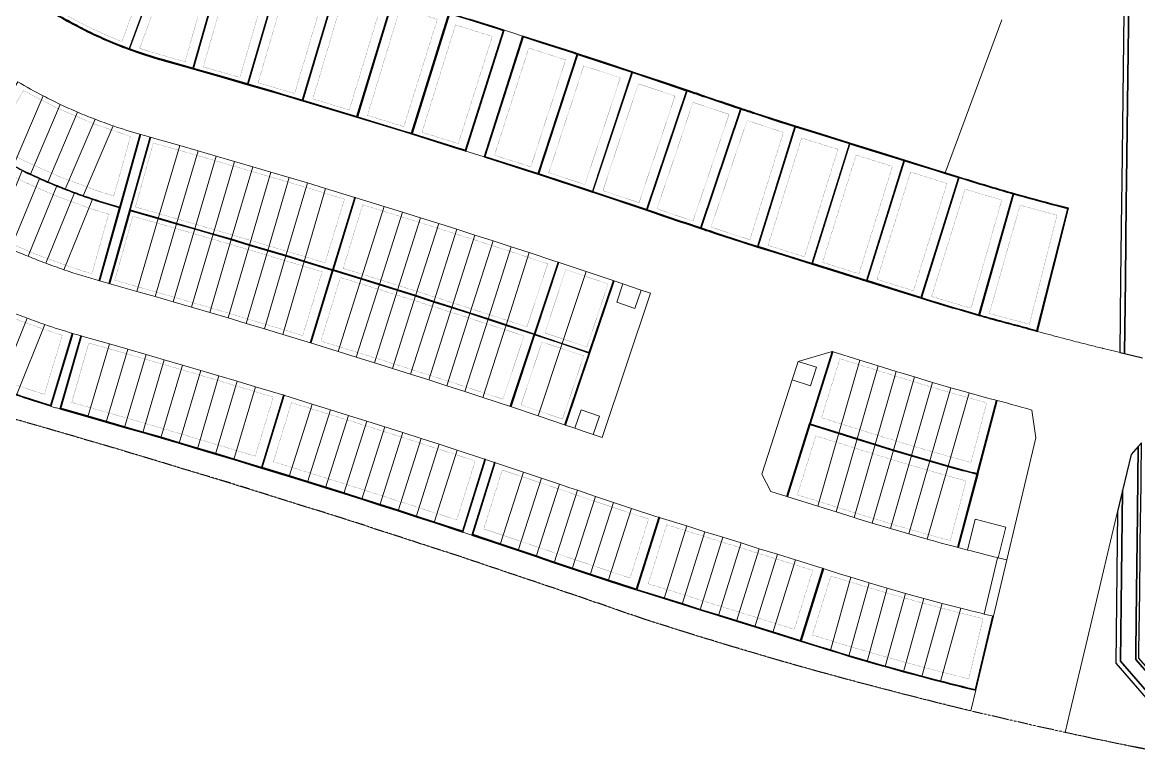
# Model space of a CAD drawing. Header units: centimetres. Extents: x -6122352 to 6876996, y -1694241 to 2592194.
# Drawn here: x -35336 to 317063, y -666253 to -434503 of the extents above; entities that cross this region are included whole.
import ezdxf

# ---------------------------------------------------------------- set-up
doc = ezdxf.new("R2010")
doc.units = ezdxf.units.CM
doc.header["$MEASUREMENT"] = 0
doc.linetypes.add('23585-XR-AR-DAMAC PLOT LIMITS$0$PHANTOM2', pattern=[1.25, 0.625, -0.125, 0.125, -0.125, 0.125, -0.125])
doc.linetypes.add('XR-AR-END-SETTING OUT PLAN$0$23261-XR-AR-SI-GF$0$HIDDEN', pattern=[0.375, 0.25, -0.125])
for name, color, linetype, lineweight, true_color in [('08-Compound Wall-2', 6, 'Continuous', 25, 0xff00ff), ('23585-XR-AR-DAMAC PLOT LIMITS$0$1-End units', 7, 'Continuous', 5, 0xf8991e), ('23585-XR-AR-DAMAC PLOT LIMITS$0$1-Open Space', 7, 'Continuous', 5, 0x90cf5a), ('23585-XR-AR-DAMAC PLOT LIMITS$0$1-Utility', 7, 'Continuous', 5, 0x8db1ff)]:
    doc.layers.add(name, color=color, linetype=linetype, lineweight=lineweight, true_color=true_color)
for name, color, linetype in [('23585-XR-AR-BOUNDARY WALLS AND SETBACKS$0$setback', 7, 'XR-AR-END-SETTING OUT PLAN$0$23261-XR-AR-SI-GF$0$HIDDEN'), ('23585-XR-AR-DAMAC PLOT LIMITS$0$1-Utility Corridor', 44, 'Continuous'), ('23585-XR-AR-DAMAC PLOT LIMITS$0$PROJECT_LIMIT', 1, 'Continuous'), ('@MI-REF LAYER', 7, 'Continuous')]:
    doc.layers.add(name, color=color, linetype=linetype)
for name, color, linetype, lineweight in [('23585-XR-AR-DAMAC PLOT LIMITS$0$1-Mid units', 41, 'Continuous', 5), ('23585-XR-AR-DAMAC PLOT LIMITS$0$1-V55', 171, 'Continuous', 5), ('A-ANNO-TEXT', 3, 'Continuous', 25)]:
    doc.layers.add(name, color=color, linetype=linetype, lineweight=lineweight)
doc.layers.add('23585-XR-AR-DAMAC PLOT LIMITS$0$D-Phase New', color=7, linetype='Continuous', true_color=0x000080)

# ---------------------------------------------------------------- blocks, each defined once
blk = doc.blocks.new('23585-XR-AR-BOUNDARY WALLS AND SETBACKS')
at = {"layer": '08-Compound Wall-2'}
for points in [[(496903, 2768703.87), (496912.89, 2768709.62), (496920.29, 2768713.92), (496928.48, 2768718.68), (496937.58, 2768723.97), (496944.06, 2768727.74), (496945.49, 2768728.57, 0.004319), (496955.41, 2768734.46, 0.00219), (496960.4, 2768737.5, 0.005775), (496973.43, 2768745.75, 0.001279), (496976.6, 2768747.72), (496976.56, 2768747.79), (496954.59, 2768781.22, -0.001395), (496951.66, 2768779.3, -0.005774), (496939.41, 2768771.55, -0.002076), (496934.96, 2768768.83), (496934.71, 2768768.68, -0.00431), (496925.4, 2768763.16), (496923.95, 2768762.32), (496920.08, 2768760.07), (496917.47, 2768758.55), (496908.37, 2768753.26), (496900.18, 2768748.5), (496892.79, 2768744.2), (496882.89, 2768738.44), (496877.2, 2768735.14), (496873.03, 2768732.71), (496865.54, 2768728.5, -0.000584), (496861.54, 2768726.27, -0.001642), (496850.28, 2768720.06), (496848.48, 2768719.08), (496848.03, 2768718.83), (496845.77, 2768717.59), (496839.16, 2768713.94), (496830.3, 2768709.03), (496829.79, 2768708.74), (496821.45, 2768704.08), (496813.98, 2768699.87), (496812.63, 2768699.11), (496803.82, 2768694.1), (496798.11, 2768690.84), (496817.98, 2768656.11), (496832.32, 2768664.29), (496833.62, 2768665.02), (496849.32, 2768673.83), (496849.76, 2768674.08), (496865.07, 2768682.54), (496867.27, 2768683.76), (496869.49, 2768684.97, 0.001622), (496880.83, 2768691.23, 0.000605), (496885.06, 2768693.59), (496892.93, 2768698.01), (496897.31, 2768700.56)], [(496960.38, 2768737.73, 0.005738), (496973.33, 2768745.92, 0.00121), (496976.32, 2768747.79), (496954.53, 2768780.94, -0.001315), (496951.77, 2768779.14, -0.005734), (496939.6, 2768771.43)], [(496960.21, 2768737.62), (496939.43, 2768771.33, -0.002036), (496935.06, 2768768.66), (496934.82, 2768768.51, -0.00431), (496925.5, 2768762.99), (496924.14, 2768762.2), (496944.04, 2768727.96), (496945.39, 2768728.74, 0.004319), (496955.31, 2768734.63, 0.002152)], [(496897.12, 2768700.68), (496892.83, 2768698.18), (496884.96, 2768693.76, -0.000592), (496880.82, 2768691.46), (496861.72, 2768726.15, 0.000572), (496865.63, 2768728.33), (496873.13, 2768732.54), (496877.22, 2768734.92)], [(496880.65, 2768691.36, -0.001609), (496869.39, 2768685.15), (496867.17, 2768683.93), (496865.06, 2768682.77), (496845.96, 2768717.46), (496848.13, 2768718.65), (496848.58, 2768718.9), (496850.37, 2768719.88, 0.001629), (496861.55, 2768726.05)], [(496717.33, 2768596.61), (496699.16, 2768631.79, 0.018934), (496705.63, 2768635.46), (496705.8, 2768635.57), (496714.3, 2768640.82), (496714.49, 2768640.93), (496735.26, 2768607.2), (496726.81, 2768602, -0.019737)], [(496693.81, 2768587.06), (496682.38, 2768624.98, 0.013951), (496687.6, 2768626.72, 0.031514), (496698.98, 2768631.7), (496717.15, 2768596.52, -0.031589), (496701.16, 2768589.52, -0.014028)]]:
    blk.add_lwpolyline(points, format="xyb", close=True, dxfattribs=at)
for points in [[(496943.87, 2768727.86), (496937.48, 2768724.14), (496928.46, 2768718.9), (496908.56, 2768753.14), (496917.57, 2768758.38), (496920.18, 2768759.89), (496923.97, 2768762.1)], [(496928.29, 2768718.8), (496920.19, 2768714.09), (496912.88, 2768709.84), (496892.97, 2768744.08), (496900.28, 2768748.32), (496908.38, 2768753.04)], [(496912.71, 2768709.74), (496902.9, 2768704.04), (496897.3, 2768700.78), (496877.39, 2768735.02), (496882.99, 2768738.27), (496892.8, 2768743.98)], [(496864.89, 2768682.67), (496849.67, 2768674.26), (496849.31, 2768674.06), (496829.98, 2768708.62), (496830.39, 2768708.85), (496839.25, 2768713.77), (496845.78, 2768717.36)], [(496849.13, 2768673.96), (496833.61, 2768665.24), (496814.17, 2768699.75), (496821.55, 2768703.91), (496829.8, 2768708.52)], [(496833.44, 2768665.15), (496814, 2768699.65), (496812.73, 2768698.93), (496803.92, 2768693.93), (496798.38, 2768690.76), (496818.05, 2768656.39), (496832.23, 2768664.47)], [(496797.19, 2768644.33), (496810.58, 2768652.1), (496812.27, 2768653.08), (496812.5, 2768653.21), (496792.76, 2768687.54), (496792.52, 2768687.4), (496790.83, 2768686.43), (496789.92, 2768685.9), (496782.9, 2768681.83), (496777.29, 2768678.57)], [(496781.67, 2768635.21), (496794.97, 2768643.04), (496797.01, 2768644.23), (496777.11, 2768678.47), (496775.88, 2768677.75), (496774.99, 2768677.23), (496766.25, 2768672.1), (496761.51, 2768669.3)], [(496766.2, 2768626), (496777.73, 2768632.89), (496781.49, 2768635.11), (496761.34, 2768669.2), (496757.53, 2768666.95), (496748.82, 2768661.76), (496745.82, 2768659.96)], [(496750.78, 2768616.7), (496730.24, 2768650.56), (496736.27, 2768654.22), (496737.18, 2768654.77), (496740.14, 2768656.55), (496745.65, 2768659.86), (496766.03, 2768625.89), (496760.57, 2768622.63), (496757.65, 2768620.87)], [(496735.43, 2768607.31), (496714.66, 2768641.04), (496722.81, 2768646.04), (496723.72, 2768646.59), (496729.99, 2768650.41), (496730.07, 2768650.45), (496750.61, 2768616.6), (496743.47, 2768612.25)]]:
    blk.add_lwpolyline(points, close=True, dxfattribs=at)
for points in [[(496937.68, 2768695.81), (496949.69, 2768675.15), (496957.9, 2768679.92), (496963.08, 2768682.93), (496968.27, 2768685.95), (496969.79, 2768686.83), (496973.45, 2768688.98), (496978.61, 2768692.04), (496983.74, 2768695.15), (496988.84, 2768698.31, 0.003311), (496996.85, 2768703.38), (496983.93, 2768723.48)], [(496961.81, 2768654.31), (496949.79, 2768674.97), (496958, 2768679.74), (496963.19, 2768682.76), (496968.37, 2768685.78), (496969.89, 2768686.66), (496973.56, 2768688.8), (496978.71, 2768691.87), (496983.84, 2768694.98), (496988.95, 2768698.14, 0.003311), (496996.96, 2768703.21), (497009.88, 2768683.1)], [(496693.77, 2768586.84, 0.014209), (496701.23, 2768589.33, 0.03177), (496717.33, 2768596.38, 0.019917), (496726.92, 2768601.83), (496726.78, 2768601.74), (496735.45, 2768607.08), (496743.57, 2768612.08), (496750.8, 2768616.48), (496757.75, 2768620.7), (496760.67, 2768622.46), (496766.22, 2768625.77), (496777.84, 2768632.72), (496781.68, 2768634.98), (496795.07, 2768642.87), (496797.2, 2768644.11), (496810.68, 2768651.93), (496812.37, 2768652.9), (496812.77, 2768653.13), (496792.83, 2768687.81), (496792.42, 2768687.57), (496790.73, 2768686.6), (496789.82, 2768686.08), (496782.8, 2768682)], [(496891.53, 2768593.53), (496891.36, 2768593.43), (496903.42, 2768572.68), (496911.6, 2768577.23), (496916.56, 2768579.96), (496916.86, 2768580.13), (496922.11, 2768583.02), (496924.56, 2768584.36), (496927.38, 2768585.91), (496932.63, 2768588.8), (496937.88, 2768591.71), (496943.12, 2768594.64), (496949.97, 2768598.5), (496951.26, 2768599.25), (496959.17, 2768603.85), (496964.36, 2768606.87), (496969.55, 2768609.88), (496974.73, 2768612.9), (496979.92, 2768615.91), (496985.11, 2768618.93), (496990.29, 2768621.94), (496998.2, 2768626.54), (497003.16, 2768629.42), (497006.78, 2768631.54), (497009.36, 2768633.07), (497011.94, 2768634.6), (497014.5, 2768636.15), (497017.07, 2768637.71), (497019.63, 2768639.27), (497022.18, 2768640.85), (497024.73, 2768642.44), (497027.27, 2768644.03), (497029.8, 2768645.64), (497032.33, 2768647.25), (497034.85, 2768648.88), (497037.37, 2768650.51, 0.003685), (497046.99, 2768656.88), (497033.52, 2768676.75), (497033.35, 2768676.64)], [(496986.23, 2768647.34), (496998.19, 2768626.77), (497003.06, 2768629.6), (497006.68, 2768631.71), (497009.25, 2768633.24), (497011.83, 2768634.78), (497014.4, 2768636.32), (497016.97, 2768637.88), (497019.52, 2768639.44), (497022.08, 2768641.02), (497024.62, 2768642.61), (497027.17, 2768644.2), (497029.69, 2768645.81), (497032.23, 2768647.42), (497034.74, 2768649.04), (497037.26, 2768650.68, 0.003621), (497046.71, 2768656.94), (497033.35, 2768676.64)], [(496741.64, 2768554.6, 0.004073), (496744.32, 2768556.05, 0.012024), (496752.06, 2768560.59), (496739.47, 2768580.9)], [(496764.76, 2768540.11), (496752.17, 2768560.42, -0.01188), (496744.51, 2768555.93)], [(496739.03, 2768553.01, -0.004082), (496736.3, 2768551.64, -0.003675), (496733.83, 2768550.44)], [(496736.3, 2768551.86, 0.004078), (496739.02, 2768553.23, 0.003696), (496741.47, 2768554.5)], [(496744.33, 2768555.83, -0.004078), (496741.65, 2768554.38, -0.003688), (496739.21, 2768553.1)], [(496733.65, 2768550.36, -0.004087), (496730.87, 2768549.08, -0.003671), (496728.36, 2768547.96)], [(496730.87, 2768549.29, 0.004081), (496733.64, 2768550.58, 0.003683), (496736.12, 2768551.77)], [(496719.78, 2768544.69, 0.00409), (496722.63, 2768545.8, 0.003711), (496725.2, 2768546.84)], [(496728.18, 2768547.88, -0.00409), (496725.36, 2768546.69, -0.003675), (496722.82, 2768545.66)], [(496725.39, 2768546.91, 0.004058), (496728.18, 2768548.1, 0.00368), (496730.69, 2768549.21)], [(496771.38, 2768522.71), (496783.69, 2768502.11, -0.011253), (496773.78, 2768496.49, -0.005811)], [(496771.2, 2768522.61), (496783.41, 2768502.18, -0.011055), (496773.69, 2768496.66, -0.005811), (496768.48, 2768493.94), (496768.37, 2768493.88, -0.005803), (496763.1, 2768491.28), (496762.99, 2768491.23, -0.005758), (496757.71, 2768488.78), (496757.55, 2768488.71, -0.005651), (496752.31, 2768486.42), (496752.05, 2768486.31, -0.011154), (496741.57, 2768482.16, -0.011154)]]:
    blk.add_lwpolyline(points, format="xyb", dxfattribs=at)
for points in [[(496997.08, 2768703.4), (496984.1, 2768723.59)], [(496997.08, 2768703.4), (497010.05, 2768683.21)], [(496937.51, 2768695.71), (496949.57, 2768674.96)], [(496961.63, 2768654.21), (496949.57, 2768674.96)], [(496858.44, 2768650.98), (496870.1, 2768630.12), (496878.07, 2768634.56), (496885.97, 2768638.92), (496874.44, 2768659.86)], [(496886.19, 2768638.93), (496874.62, 2768659.95)], [(496858.27, 2768650.89), (496869.93, 2768630.02), (496861.8, 2768625.46), (496856.57, 2768622.52), (496851.35, 2768619.56), (496846.14, 2768616.59), (496840.93, 2768613.61), (496835.73, 2768610.62), (496830.53, 2768607.62), (496825.34, 2768604.61), (496820.16, 2768601.59), (496812.12, 2768596.87)], [(496939.29, 2768620.05), (496951.25, 2768599.47), (496959.07, 2768604.02), (496964.26, 2768607.04), (496969.45, 2768610.05), (496974.63, 2768613.07), (496979.82, 2768616.09), (496985.01, 2768619.1), (496990.19, 2768622.12), (496998.02, 2768626.66), (496986.06, 2768647.24)], [(496986.23, 2768647.34), (496986.14, 2768647.29), (496986.06, 2768647.24)], [(496897.59, 2768617.81), (496886.06, 2768638.75), (496878.17, 2768634.38), (496870.2, 2768629.95), (496881.85, 2768609.08)], [(496897.68, 2768617.86), (496897.77, 2768617.91), (496886.19, 2768638.93)], [(496881.68, 2768608.98), (496870.02, 2768629.85), (496861.9, 2768625.29), (496856.67, 2768622.34), (496851.45, 2768619.38), (496846.24, 2768616.42), (496841.03, 2768613.44), (496835.83, 2768610.45), (496830.63, 2768607.45), (496825.44, 2768604.43), (496820.26, 2768601.41), (496812.22, 2768596.7)], [(496939.11, 2768619.95), (496951.07, 2768599.37), (496949.87, 2768598.67), (496943.02, 2768594.81), (496937.78, 2768591.89), (496932.53, 2768588.98), (496927.28, 2768586.08), (496924.46, 2768584.54), (496922.02, 2768583.2), (496916.76, 2768580.3), (496916.46, 2768580.14), (496911.51, 2768577.4), (496903.5, 2768572.95), (496891.53, 2768593.53)], [(496939.29, 2768620.05), (496939.2, 2768620), (496939.11, 2768619.95)], [(496799.83, 2768617.37), (496811.94, 2768596.77)], [(496800, 2768617.47), (496812.12, 2768596.87)], [(496811.94, 2768596.77), (496803.92, 2768592.03), (496798.76, 2768588.97), (496793.61, 2768585.9), (496788.46, 2768582.81), (496783.32, 2768579.72), (496778.19, 2768576.61), (496773.06, 2768573.49), (496767.94, 2768570.37), (496762.82, 2768567.23), (496754.96, 2768562.39), (496742.49, 2768582.47), (496742.36, 2768582.69)], [(496812.05, 2768596.6), (496804.02, 2768591.86), (496798.86, 2768588.8), (496793.71, 2768585.72), (496788.57, 2768582.64), (496783.43, 2768579.54), (496778.29, 2768576.44), (496773.16, 2768573.32), (496768.04, 2768570.2), (496762.93, 2768567.06), (496755.07, 2768562.22), (496767.66, 2768541.9)], [(496812.05, 2768596.6), (496824.17, 2768576)], [(496812.22, 2768596.7), (496824.34, 2768576.1)], [(496773.87, 2768524.22), (496773.7, 2768524.12), (496786.25, 2768503.66), (496787.23, 2768504.27), (496794.04, 2768508.48), (496799.15, 2768511.62), (496804.27, 2768514.75), (496809.39, 2768517.87), (496814.52, 2768520.99), (496819.66, 2768524.09), (496824.8, 2768527.18), (496829.95, 2768530.26), (496835.1, 2768533.33), (496842.98, 2768537.99), (496850.87, 2768542.62), (496856.05, 2768545.65), (496861.23, 2768548.67), (496866.43, 2768551.67), (496871.63, 2768554.67), (496876.83, 2768557.65), (496882.04, 2768560.63), (496887.26, 2768563.59), (496892.48, 2768566.54), (496900.8, 2768571.21), (496888.74, 2768591.97), (496888.57, 2768591.87)], [(496888.57, 2768591.87), (496900.53, 2768571.29), (496892.39, 2768566.71), (496887.16, 2768563.76), (496881.94, 2768560.8), (496876.73, 2768557.83), (496871.53, 2768554.84), (496866.33, 2768551.85), (496861.13, 2768548.84), (496855.95, 2768545.82), (496850.77, 2768542.8), (496842.96, 2768538.21), (496830.87, 2768558.71)], [(496742.19, 2768582.59), (496742.32, 2768582.37), (496754.85, 2768562.2)], [(496754.85, 2768562.2), (496767.49, 2768541.79), (496767.57, 2768541.85)], [(496830.7, 2768558.61), (496842.79, 2768538.11), (496835, 2768533.5), (496829.85, 2768530.43), (496824.7, 2768527.35), (496819.55, 2768524.26), (496814.42, 2768521.16), (496809.29, 2768518.04), (496804.16, 2768514.92), (496799.04, 2768511.79), (496793.93, 2768508.65), (496787.12, 2768504.44), (496786.32, 2768503.94), (496773.87, 2768524.22)], [(496830.87, 2768558.71), (496830.79, 2768558.66), (496830.7, 2768558.61)]]:
    blk.add_lwpolyline(points, dxfattribs=at)
at = {"layer": '23585-XR-AR-BOUNDARY WALLS AND SETBACKS$0$setback', "ltscale": 40, "const_width": 0.05}
for points in [[(496962.17, 2768740.36, 0.004655), (496972.63, 2768747.02, 0.000242), (496973.23, 2768747.39), (496953.73, 2768777.07, -0.000207), (496953.29, 2768776.79, -0.004585), (496943.53, 2768770.58)], [(496999.29, 2768630.64), (497001.65, 2768632.02), (497005.25, 2768634.12), (497007.82, 2768635.65), (497010.4, 2768637.18), (497012.95, 2768638.72), (497015.51, 2768640.27), (497018.06, 2768641.83), (497020.6, 2768643.4), (497023.14, 2768644.98), (497025.67, 2768646.57), (497028.19, 2768648.17), (497030.72, 2768649.78), (497033.22, 2768651.4), (497035.74, 2768653.02, 0.002719), (497042.81, 2768657.69), (497031.87, 2768673.84), (497031.86, 2768673.83, -0.002522), (497025.47, 2768669.61), (497020.42, 2768666.34), (497015.35, 2768663.11), (497010.25, 2768659.93), (497005.13, 2768656.78), (496999.98, 2768653.67), (496994.81, 2768650.61), (496991.85, 2768648.88), (496989.49, 2768647.5)], [(496732.11, 2768606.79), (496713.49, 2768637.03), (496707.27, 2768633.18), (496707.1, 2768633.08, -0.011763), (496703, 2768630.68), (496719.29, 2768599.12, 0.013638), (496725.75, 2768602.87), (496725.99, 2768603.02)], [(496713.96, 2768596.37), (496697.67, 2768627.92, -0.024371), (496688.56, 2768624.09, -0.006809), (496685.95, 2768623.18), (496696.2, 2768589.18, 0.008732), (496700.72, 2768590.74, 0.026288)], [(496710.06, 2768544.37, 0.048785), (496742.91, 2768558.59, 0.008211), (496748.14, 2768561.6), (496737.86, 2768578.17, -0.056059), (496704.4, 2768563.03)], [(496717.85, 2768540.68), (496724.13, 2768522.22, 0.040862), (496755.27, 2768536.28, 0.008707), (496761.58, 2768539.93), (496751.3, 2768556.5, -0.00834), (496745.82, 2768553.34, -0.040494)]]:
    blk.add_lwpolyline(points, format="xyb", close=True, dxfattribs=at)
for points in [[(496928.05, 2768761.23, 0.003787), (496936.27, 2768766.12), (496936.51, 2768766.27, 0.000886), (496938.42, 2768767.43), (496957.06, 2768737.21, -0.001064), (496954.64, 2768735.74, -0.003814), (496945.9, 2768730.55), (496928.05, 2768761.23)], [(496882.73, 2768694.01), (496865.61, 2768725.1, 0.000204), (496867, 2768725.88), (496874.52, 2768730.11), (496876.12, 2768731.04), (496893.98, 2768700.32), (496884.32, 2768694.9, -0.000228), (496882.73, 2768694.01, 0.000228)], [(496877.49, 2768691.09), (496860.36, 2768722.19, -0.001258), (496851.72, 2768717.43), (496849.85, 2768716.4), (496866.97, 2768685.31), (496868.76, 2768686.29, 0.001247), (496877.49, 2768691.09, 0.001247)], [(496982.39, 2768720.71, -0.002225), (496977.16, 2768717.42), (496972.05, 2768714.26), (496966.91, 2768711.15), (496961.74, 2768708.07), (496958.53, 2768706.19), (496956.55, 2768705.04), (496951.36, 2768702.03), (496946.17, 2768699.01), (496940.86, 2768695.92), (496950.66, 2768679.06), (496956.44, 2768682.42), (496961.63, 2768685.44), (496966.82, 2768688.46), (496968.33, 2768689.33), (496971.98, 2768691.47), (496977.12, 2768694.53), (496982.23, 2768697.63), (496987.31, 2768700.77, 0.002327), (496992.93, 2768704.31), (496982.39, 2768720.71)], [(496963.47, 2768657.01), (496953.67, 2768673.87), (496959.45, 2768677.24), (496964.64, 2768680.25), (496969.83, 2768683.27), (496971.35, 2768684.15), (496975.03, 2768686.31), (496980.21, 2768689.39), (496985.36, 2768692.51), (496990.48, 2768695.67, 0.00234), (496996.17, 2768699.26), (497006.71, 2768682.86, -0.002435), (497000.63, 2768679.02), (496995.53, 2768675.87), (496990.41, 2768672.77), (496985.27, 2768669.7), (496981.14, 2768667.29), (496980.09, 2768666.68), (496974.91, 2768663.66), (496969.72, 2768660.65), (496963.47, 2768657.01)], [(496736.55, 2768504.1, 0.006757), (496742.34, 2768506.42, 0.006551), (496747.89, 2768508.81, 0.006547), (496753.37, 2768511.35, 0.006547), (496758.78, 2768514.03, 0.006551), (496764.13, 2768516.85, 0.006757), (496769.56, 2768519.9), (496779.56, 2768503.16, -0.008254), (496772.36, 2768499.13, -0.005811), (496767.21, 2768496.43), (496767.1, 2768496.38, -0.005803), (496761.89, 2768493.81), (496761.78, 2768493.75, -0.005758), (496756.56, 2768491.33), (496756.4, 2768491.26, -0.005648), (496751.22, 2768489), (496750.96, 2768488.89, -0.00825), (496743.31, 2768485.81)]]:
    blk.add_lwpolyline(points, format="xyb", dxfattribs=at)
for points in [[(496930.31, 2768721.48), (496936.82, 2768725.27), (496940.71, 2768727.53), (496922.87, 2768758.22), (496921.59, 2768757.47), (496918.98, 2768755.96), (496912.47, 2768752.17)], [(496881.31, 2768734.05), (496899.15, 2768703.36), (496902.24, 2768705.16), (496909.55, 2768709.41), (496891.7, 2768740.1), (496884.4, 2768735.85)], [(496844.59, 2768713.51), (496861.72, 2768682.41), (496851.21, 2768676.6), (496833.88, 2768707.58), (496840.61, 2768711.32)], [(496781.2, 2768677.6), (496799.04, 2768646.91), (496809.42, 2768652.94), (496791.73, 2768683.71), (496791.33, 2768683.48), (496784.31, 2768679.41)], [(496776.01, 2768674.59), (496793.85, 2768643.89), (496783.5, 2768637.8), (496765.43, 2768668.37), (496767.67, 2768669.69)], [(496778.33, 2768634.75), (496777.07, 2768634.01), (496768.02, 2768628.6), (496749.75, 2768659.05), (496750.26, 2768659.36), (496758.96, 2768664.54), (496760.27, 2768665.32)], [(496762.87, 2768625.52), (496759.9, 2768623.74), (496756.97, 2768621.98), (496752.59, 2768619.32), (496734.17, 2768649.67), (496737.72, 2768651.82), (496738.63, 2768652.37), (496741.58, 2768654.15), (496744.6, 2768655.97)], [(496861.71, 2768651.09), (496871.95, 2768632.75), (496877.39, 2768635.78), (496884.16, 2768639.52), (496874.03, 2768657.91), (496867.21, 2768654.15)], [(496856.47, 2768648.16), (496850.64, 2768644.89), (496845.42, 2768641.94), (496840.2, 2768638.99), (496834.99, 2768636.02), (496829.79, 2768633.04), (496824.59, 2768630.05), (496819.39, 2768627.05), (496814.21, 2768624.04), (496809.02, 2768621.03), (496803.26, 2768617.65), (496813.91, 2768599.55), (496819.45, 2768602.8), (496824.64, 2768605.82), (496829.83, 2768608.83), (496835.03, 2768611.83), (496840.23, 2768614.82), (496845.44, 2768617.8), (496850.66, 2768620.78), (496855.88, 2768623.74), (496861.11, 2768626.69), (496866.71, 2768629.83)], [(496747.46, 2768616.2), (496742.79, 2768613.36), (496737.22, 2768609.93), (496718.6, 2768640.17), (496724.27, 2768643.65), (496725.17, 2768644.2), (496729.04, 2768646.55)], [(496798.09, 2768614.6), (496792.34, 2768611.21), (496787.18, 2768608.14), (496782.03, 2768605.07), (496776.89, 2768601.99), (496771.75, 2768598.89), (496766.62, 2768595.79), (496761.49, 2768592.68), (496756.37, 2768589.55), (496751.26, 2768586.42), (496744.25, 2768582.1), (496755.33, 2768564.26), (496762.09, 2768568.43), (496767.21, 2768571.56), (496772.33, 2768574.69), (496777.46, 2768577.81), (496782.6, 2768580.91), (496787.74, 2768584.01), (496792.89, 2768587.1), (496798.05, 2768590.17), (496803.21, 2768593.24), (496808.74, 2768596.5)], [(496810.26, 2768593.92), (496804.74, 2768590.66), (496799.58, 2768587.6), (496794.43, 2768584.52), (496789.29, 2768581.44), (496784.15, 2768578.35), (496779.02, 2768575.24), (496773.89, 2768572.13), (496768.77, 2768569), (496763.66, 2768565.87), (496756.91, 2768561.71), (496767.97, 2768543.86), (496774.49, 2768547.88), (496779.61, 2768551.01), (496784.73, 2768554.14), (496789.86, 2768557.26), (496795, 2768560.37), (496800.14, 2768563.46), (496805.29, 2768566.55), (496810.45, 2768569.62), (496815.61, 2768572.69), (496820.91, 2768575.82)], [(496834.14, 2768558.89), (496844.04, 2768542.09), (496849.35, 2768545.21), (496854.54, 2768548.24), (496859.73, 2768551.26), (496864.93, 2768554.27), (496870.13, 2768557.27), (496875.34, 2768560.26), (496880.56, 2768563.23), (496885.78, 2768566.2), (496891.01, 2768569.15), (496896.68, 2768572.34), (496886.88, 2768589.2), (496881.26, 2768586.04), (496876.04, 2768583.09), (496870.83, 2768580.13), (496865.62, 2768577.16), (496860.42, 2768574.18), (496855.22, 2768571.18), (496850.03, 2768568.18), (496844.85, 2768565.17), (496839.67, 2768562.14)]]:
    blk.add_lwpolyline(points, close=True, dxfattribs=at)
for points in [[(496896.89, 2768743.11), (496901.69, 2768745.9), (496907.28, 2768749.16), (496925.13, 2768718.47), (496919.53, 2768715.22), (496914.73, 2768712.42), (496896.89, 2768743.11)], [(496835.5, 2768667.8), (496818.07, 2768698.73), (496822.92, 2768701.46), (496828.64, 2768704.66), (496845.97, 2768673.67), (496835.5, 2768667.8)], [(496812.85, 2768695.78), (496805.3, 2768691.5), (496802.2, 2768689.72), (496819.84, 2768658.9), (496830.27, 2768664.85), (496812.85, 2768695.78)], [(496984.3, 2768644.49), (496994.1, 2768627.63), (496988.79, 2768624.54), (496983.6, 2768621.52), (496978.41, 2768618.51), (496973.23, 2768615.49), (496968.04, 2768612.47), (496962.85, 2768609.46), (496957.66, 2768606.44), (496952.35, 2768603.35), (496942.55, 2768620.21), (496947.86, 2768623.3), (496953.05, 2768626.32), (496958.24, 2768629.33), (496963.42, 2768632.35), (496973.8, 2768638.38), (496978.99, 2768641.4), (496984.3, 2768644.49)], [(496883.66, 2768611.8), (496889.03, 2768614.79), (496895.73, 2768618.49), (496885.6, 2768636.89), (496878.85, 2768633.16), (496873.41, 2768630.13), (496883.66, 2768611.8)], [(496868.18, 2768627.21), (496862.58, 2768624.07), (496857.36, 2768621.12), (496852.14, 2768618.17), (496846.93, 2768615.2), (496841.72, 2768612.22), (496836.53, 2768609.23), (496831.33, 2768606.23), (496826.14, 2768603.22), (496820.96, 2768600.21), (496815.43, 2768596.96), (496826.08, 2768578.86), (496831.39, 2768581.97), (496836.58, 2768585), (496841.77, 2768588.01), (496846.97, 2768591.01), (496852.17, 2768594), (496857.38, 2768596.98), (496862.6, 2768599.96), (496867.82, 2768602.92), (496873.05, 2768605.86), (496878.42, 2768608.87), (496868.18, 2768627.21)], [(496937.35, 2768617.21), (496947.15, 2768600.35), (496941.65, 2768597.26), (496936.42, 2768594.33), (496931.18, 2768591.43), (496925.93, 2768588.53), (496923.12, 2768586.99), (496920.67, 2768585.65), (496915.41, 2768582.76), (496915.1, 2768582.59), (496910.15, 2768579.85), (496904.54, 2768576.73), (496894.74, 2768593.59), (496900.45, 2768596.77), (496905.7, 2768599.67), (496910.96, 2768602.56), (496913.76, 2768604.1), (496916.22, 2768605.45), (496921.48, 2768608.35), (496926.73, 2768611.26), (496931.97, 2768614.19), (496937.35, 2768617.21)], [(496777.03, 2768524.42), (496787.24, 2768507.8), (496792.46, 2768511.03), (496797.58, 2768514.18), (496802.7, 2768517.31), (496807.83, 2768520.44), (496812.97, 2768523.55), (496818.11, 2768526.66), (496823.26, 2768529.75), (496828.41, 2768532.83), (496833.57, 2768535.91), (496838.87, 2768539.04), (496828.97, 2768555.84), (496823.5, 2768552.6), (496818.34, 2768549.53), (496813.2, 2768546.46), (496808.06, 2768543.37), (496802.92, 2768540.27), (496797.8, 2768537.16), (496792.67, 2768534.04), (496787.56, 2768530.91), (496782.45, 2768527.77), (496777.03, 2768524.42)]]:
    blk.add_lwpolyline(points, dxfattribs=at)
blk = doc.blocks.new('A$C9d9485f6')
at = {"layer": 'A-ANNO-TEXT', "rotation": 312.4881850805905}
blk.add_blockref('23585-XR-AR-BOUNDARY WALLS AND SETBACKS', (-2377088.53, -1504219.25), dxfattribs=at)
blk = doc.blocks.new('23585-XR-AR-DAMAC PLOT LIMITS')
at = {"layer": '23585-XR-AR-DAMAC PLOT LIMITS$0$1-End units', "color": 251, "true_color": 0x636466}
for points in [[(496997.08, 2768703.4, -0.003381), (496988.9, 2768698.22), (496976.37, 2768718.7, 0.003305), (496984.1, 2768723.59)], [(497010.05, 2768683.21, -0.003452), (497001.42, 2768677.75), (496988.9, 2768698.22, 0.003381), (496997.08, 2768703.4)], [(497046.99, 2768656.88, -0.003685), (497037.37, 2768650.51), (497024.65, 2768670.87, 0.00252), (497031.03, 2768675.08), (497033.52, 2768676.75)], [(496752.29, 2768560.61, -0.012292), (496744.36, 2768555.96, -0.004201), (496741.6, 2768554.46), (496731.69, 2768576.38, 0.014123), (496739.64, 2768581.01)], [(496719.74, 2768544.57, -0.00809), (496714.05, 2768542.53, -0.008403), (496708.07, 2768540.61), (496701.1, 2768563.57, 0.014123), (496709.82, 2768566.49)], [(496764.93, 2768540.21, -0.014124), (496754.64, 2768534.23), (496744.36, 2768555.96, 0.012292), (496752.29, 2768560.61)], [(496783.69, 2768502.11, -0.011253), (496773.78, 2768496.49), (496763.41, 2768518.16, 0.01001), (496771.38, 2768522.71)]]:
    blk.add_lwpolyline(points, format="xyb", close=True, dxfattribs=at)
for points in [[(496957.95, 2768679.83), (496949.57, 2768674.96), (496937.51, 2768695.71), (496945.42, 2768700.31)], [(496970.47, 2768659.35), (496961.63, 2768654.21), (496949.57, 2768674.96), (496957.95, 2768679.83)], [(496886.19, 2768638.93), (496878.12, 2768634.47), (496866.48, 2768655.46), (496874.62, 2768659.95)], [(496866.48, 2768655.46), (496878.12, 2768634.47), (496870.06, 2768629.98), (496858.36, 2768650.94)], [(497006.78, 2768631.54), (497003.16, 2768629.42), (496998.2, 2768626.54), (496986.14, 2768647.29), (496991.1, 2768650.17), (496994.05, 2768651.9)], [(496849.91, 2768646.2), (496857.39, 2768650.4), (496858.36, 2768650.94), (496870.06, 2768629.98), (496861.85, 2768625.38)], [(496998.2, 2768626.54), (496990.29, 2768621.94), (496978.23, 2768642.69), (496986.14, 2768647.29)], [(496897.77, 2768617.91), (496889.76, 2768613.48), (496878.12, 2768634.47), (496886.19, 2768638.93)], [(496870.06, 2768629.98), (496878.12, 2768634.47), (496889.76, 2768613.48), (496881.77, 2768609.03)], [(496861.85, 2768625.38), (496870.06, 2768629.98), (496881.77, 2768609.03), (496873.79, 2768604.56)], [(496959.17, 2768603.85), (496951.26, 2768599.25), (496939.2, 2768620), (496947.11, 2768624.6)], [(496820.21, 2768601.5), (496812.08, 2768596.74), (496799.91, 2768617.42), (496808.27, 2768622.32)], [(496951.26, 2768599.25), (496949.97, 2768598.5), (496943.12, 2768594.64), (496931.24, 2768615.5), (496938.04, 2768619.32), (496939.2, 2768620)], [(496812.08, 2768596.74), (496803.97, 2768591.95), (496791.57, 2768612.5), (496799.91, 2768617.42)], [(496820.21, 2768601.5), (496832.15, 2768580.68), (496824.25, 2768576.05), (496812.08, 2768596.74)], [(496812.08, 2768596.74), (496824.25, 2768576.05), (496816.37, 2768571.4), (496803.97, 2768591.95)], [(496911.6, 2768577.23), (496903.42, 2768572.68), (496891.36, 2768593.43), (496899.72, 2768598.08)], [(496900.8, 2768571.21), (496892.48, 2768566.54), (496880.53, 2768587.35), (496888.74, 2768591.97)], [(496762.88, 2768567.15), (496754.85, 2768562.2), (496742.32, 2768582.37), (496742.19, 2768582.59), (496750.47, 2768587.7)], [(496775.28, 2768546.6), (496767.49, 2768541.79), (496754.85, 2768562.2), (496762.88, 2768567.15)], [(496850.87, 2768542.62), (496842.98, 2768537.99), (496830.79, 2768558.66), (496838.91, 2768563.44)], [(496842.98, 2768537.99), (496835.1, 2768533.33), (496822.73, 2768553.89), (496830.79, 2768558.66)], [(496794.04, 2768508.48), (496787.23, 2768504.27), (496786.94, 2768504.09), (496786.25, 2768503.66), (496773.7, 2768524.12), (496774.58, 2768524.66), (496781.66, 2768529.04)]]:
    blk.add_lwpolyline(points, close=True, dxfattribs=at)
at = {"layer": '23585-XR-AR-DAMAC PLOT LIMITS$0$1-Mid units', "color": 251, "true_color": 0x636466}
for points in [[(496976.37, 2768718.7), (496988.9, 2768698.22), (496983.79, 2768695.07), (496971.27, 2768715.54)], [(496966.14, 2768712.43), (496971.27, 2768715.54), (496983.79, 2768695.07), (496978.66, 2768691.96)], [(496960.98, 2768709.37), (496966.14, 2768712.43), (496978.66, 2768691.96), (496973.5, 2768688.89)], [(496973.5, 2768688.89), (496969.84, 2768686.74), (496968.32, 2768685.86), (496955.8, 2768706.34), (496957.77, 2768707.49), (496960.98, 2768709.37)], [(496968.32, 2768685.86), (496963.13, 2768682.85), (496950.61, 2768703.32), (496955.8, 2768706.34)], [(496963.13, 2768682.85), (496957.95, 2768679.83), (496945.42, 2768700.31), (496950.61, 2768703.32)], [(496983.79, 2768695.07), (496988.9, 2768698.22), (497001.42, 2768677.75), (496996.31, 2768674.59)], [(496978.66, 2768691.96), (496983.79, 2768695.07), (496996.31, 2768674.59), (496991.18, 2768671.48)], [(496978.66, 2768691.96), (496991.18, 2768671.48), (496986.03, 2768668.41), (496973.5, 2768688.89)], [(496973.5, 2768688.89), (496986.03, 2768668.41), (496981.9, 2768665.99), (496980.85, 2768665.38), (496968.32, 2768685.86), (496969.84, 2768686.74)], [(496968.32, 2768685.86), (496980.85, 2768665.38), (496975.66, 2768662.37), (496963.13, 2768682.85)], [(496963.13, 2768682.85), (496975.66, 2768662.37), (496970.47, 2768659.35), (496957.95, 2768679.83)], [(497037.37, 2768650.51), (497034.85, 2768648.88), (497032.33, 2768647.25), (497019.61, 2768667.6), (497024.65, 2768670.87)], [(497032.33, 2768647.25), (497029.8, 2768645.64), (497027.27, 2768644.03), (497014.55, 2768664.38), (497019.61, 2768667.6)], [(497027.27, 2768644.03), (497024.73, 2768642.44), (497022.18, 2768640.85), (497009.46, 2768661.2), (497014.55, 2768664.38)], [(497022.18, 2768640.85), (497019.63, 2768639.27), (497017.07, 2768637.71), (497004.35, 2768658.06), (497009.46, 2768661.2)], [(497017.07, 2768637.71), (497014.5, 2768636.15), (497011.94, 2768634.6), (496999.21, 2768654.96), (497004.35, 2768658.06)], [(497011.94, 2768634.6), (497009.36, 2768633.07), (497006.78, 2768631.54), (496994.05, 2768651.9), (496999.21, 2768654.96)], [(496844.68, 2768643.25), (496849.91, 2768646.2), (496861.85, 2768625.38), (496856.62, 2768622.43)], [(496856.62, 2768622.43), (496851.4, 2768619.47), (496839.46, 2768640.29), (496844.68, 2768643.25)], [(496990.29, 2768621.94), (496985.11, 2768618.93), (496973.04, 2768639.68), (496978.23, 2768642.69)], [(496851.4, 2768619.47), (496846.19, 2768616.5), (496834.25, 2768637.32), (496839.46, 2768640.29)], [(496985.11, 2768618.93), (496979.92, 2768615.91), (496967.86, 2768636.66), (496973.04, 2768639.68)], [(496840.98, 2768613.52), (496835.78, 2768610.53), (496823.84, 2768631.35), (496829.04, 2768634.34)], [(496846.19, 2768616.5), (496840.98, 2768613.52), (496829.04, 2768634.34), (496834.25, 2768637.32)], [(496979.92, 2768615.91), (496974.73, 2768612.9), (496962.67, 2768633.65), (496967.86, 2768636.66)], [(496835.78, 2768610.53), (496830.58, 2768607.53), (496818.64, 2768628.35), (496823.84, 2768631.35)], [(496969.55, 2768609.88), (496964.36, 2768606.87), (496952.3, 2768627.61), (496957.48, 2768630.63)], [(496974.73, 2768612.9), (496969.55, 2768609.88), (496957.48, 2768630.63), (496962.67, 2768633.65)], [(496830.58, 2768607.53), (496825.39, 2768604.52), (496813.45, 2768625.34), (496818.64, 2768628.35)], [(496964.36, 2768606.87), (496959.17, 2768603.85), (496947.11, 2768624.6), (496952.3, 2768627.61)], [(496825.39, 2768604.52), (496820.21, 2768601.5), (496808.27, 2768622.32), (496813.45, 2768625.34)], [(496861.85, 2768625.38), (496873.79, 2768604.56), (496868.56, 2768601.61), (496856.62, 2768622.43)], [(496856.62, 2768622.43), (496868.56, 2768601.61), (496863.34, 2768598.65), (496851.4, 2768619.47)], [(496846.19, 2768616.5), (496858.13, 2768595.68), (496852.92, 2768592.7), (496840.98, 2768613.52)], [(496851.4, 2768619.47), (496863.34, 2768598.65), (496858.13, 2768595.68), (496846.19, 2768616.5)], [(496840.98, 2768613.52), (496852.92, 2768592.7), (496847.72, 2768589.71), (496835.78, 2768610.53)], [(496943.12, 2768594.64), (496937.88, 2768591.71), (496926, 2768612.57), (496931.24, 2768615.5)], [(496798.81, 2768588.88), (496793.66, 2768585.81), (496781.26, 2768606.36), (496786.41, 2768609.43)], [(496803.97, 2768591.95), (496798.81, 2768588.88), (496786.41, 2768609.43), (496791.57, 2768612.5)], [(496835.78, 2768610.53), (496847.72, 2768589.71), (496842.52, 2768586.71), (496830.58, 2768607.53)], [(496932.63, 2768588.8), (496927.38, 2768585.91), (496915.5, 2768606.76), (496920.75, 2768609.66)], [(496937.88, 2768591.71), (496932.63, 2768588.8), (496920.75, 2768609.66), (496926, 2768612.57)], [(496793.66, 2768585.81), (496788.51, 2768582.73), (496776.11, 2768603.27), (496781.26, 2768606.36)], [(496830.58, 2768607.53), (496842.52, 2768586.71), (496837.33, 2768583.7), (496825.39, 2768604.52)], [(496927.38, 2768585.91), (496924.56, 2768584.36), (496922.11, 2768583.02), (496910.23, 2768603.88), (496913.04, 2768605.41), (496915.5, 2768606.76)], [(496788.51, 2768582.73), (496783.37, 2768579.63), (496770.97, 2768600.18), (496776.11, 2768603.27)], [(496825.39, 2768604.52), (496837.33, 2768583.7), (496832.15, 2768580.68), (496820.21, 2768601.5)], [(496922.11, 2768583.02), (496916.87, 2768580.14), (496916.86, 2768580.13), (496904.98, 2768600.99), (496910.23, 2768603.88)], [(496783.37, 2768579.63), (496778.24, 2768576.53), (496765.84, 2768597.07), (496770.97, 2768600.18)], [(496916.86, 2768580.13), (496916.56, 2768579.96), (496911.6, 2768577.23), (496899.72, 2768598.08), (496904.98, 2768600.99)], [(496778.24, 2768576.53), (496773.11, 2768573.41), (496760.71, 2768593.96), (496765.84, 2768597.07)], [(496773.11, 2768573.41), (496767.99, 2768570.28), (496755.59, 2768590.83), (496760.71, 2768593.96)], [(496803.97, 2768591.95), (496816.37, 2768571.4), (496811.21, 2768568.34), (496798.81, 2768588.88)], [(496767.99, 2768570.28), (496762.88, 2768567.15), (496750.47, 2768587.7), (496755.59, 2768590.83)], [(496798.81, 2768588.88), (496811.21, 2768568.34), (496806.06, 2768565.26), (496793.66, 2768585.81)], [(496793.66, 2768585.81), (496806.06, 2768565.26), (496800.91, 2768562.18), (496788.51, 2768582.73)], [(496892.48, 2768566.54), (496887.26, 2768563.59), (496875.3, 2768584.4), (496880.53, 2768587.35)], [(496788.51, 2768582.73), (496800.91, 2768562.18), (496795.77, 2768559.08), (496783.37, 2768579.63)], [(496882.04, 2768560.63), (496876.83, 2768557.65), (496864.88, 2768578.46), (496870.09, 2768581.44)], [(496887.26, 2768563.59), (496882.04, 2768560.63), (496870.09, 2768581.44), (496875.3, 2768584.4)], [(496783.37, 2768579.63), (496795.77, 2768559.08), (496790.64, 2768555.98), (496778.24, 2768576.53)], [(496876.83, 2768557.65), (496871.63, 2768554.67), (496859.67, 2768575.48), (496864.88, 2768578.46)], [(496778.24, 2768576.53), (496790.64, 2768555.98), (496785.51, 2768552.86), (496773.11, 2768573.41)], [(496871.63, 2768554.67), (496866.43, 2768551.67), (496854.47, 2768572.48), (496859.67, 2768575.48)], [(496773.11, 2768573.41), (496785.51, 2768552.86), (496780.39, 2768549.74), (496767.99, 2768570.28)], [(496866.43, 2768551.67), (496861.23, 2768548.67), (496849.28, 2768569.48), (496854.47, 2768572.48)], [(496767.99, 2768570.28), (496780.39, 2768549.74), (496775.28, 2768546.6), (496762.88, 2768567.15)], [(496861.23, 2768548.67), (496856.05, 2768545.65), (496844.09, 2768566.46), (496849.28, 2768569.48)], [(496856.05, 2768545.65), (496850.87, 2768542.62), (496838.91, 2768563.44), (496844.09, 2768566.46)], [(496835.1, 2768533.33), (496829.95, 2768530.26), (496817.57, 2768550.82), (496822.73, 2768553.89)], [(496829.95, 2768530.26), (496824.8, 2768527.18), (496812.43, 2768547.74), (496817.57, 2768550.82)], [(496824.8, 2768527.18), (496819.66, 2768524.09), (496807.28, 2768544.65), (496812.43, 2768547.74)], [(496819.66, 2768524.09), (496814.52, 2768520.99), (496802.15, 2768541.55), (496807.28, 2768544.65)], [(496814.52, 2768520.99), (496809.39, 2768517.87), (496797.02, 2768538.44), (496802.15, 2768541.55)], [(496809.39, 2768517.87), (496804.27, 2768514.75), (496791.89, 2768535.32), (496797.02, 2768538.44)], [(496799.15, 2768511.62), (496794.04, 2768508.48), (496781.66, 2768529.04), (496786.77, 2768532.18)], [(496804.27, 2768514.75), (496799.15, 2768511.62), (496786.77, 2768532.18), (496791.89, 2768535.32)]]:
    blk.add_lwpolyline(points, close=True, dxfattribs=at)
for points in [[(496741.6, 2768554.46, -0.003836), (496739.06, 2768553.14, -0.004201), (496736.26, 2768551.73), (496726.36, 2768573.61, 0.009226), (496731.69, 2768576.38)], [(496730.83, 2768549.17, -0.003827), (496728.22, 2768548.01, -0.004201), (496725.32, 2768546.78), (496715.43, 2768568.66, 0.009213), (496720.94, 2768571.03)], [(496736.26, 2768551.73, -0.003828), (496733.68, 2768550.49, -0.004201), (496730.83, 2768549.17), (496720.94, 2768571.03, 0.009213), (496726.36, 2768573.61)], [(496725.32, 2768546.78, -0.003836), (496722.67, 2768545.7, -0.004201), (496719.74, 2768544.57), (496709.82, 2768566.49, 0.009226), (496715.43, 2768568.66)], [(496749.33, 2768531.43, -0.007115), (496743.94, 2768528.79), (496733.68, 2768550.49, 0.003828), (496736.26, 2768551.73, 0.004201), (496739.06, 2768553.14)], [(496754.64, 2768534.23, -0.007121), (496749.33, 2768531.43), (496739.06, 2768553.14, 0.003836), (496741.6, 2768554.46, 0.004201), (496744.36, 2768555.96)], [(496743.94, 2768528.79, -0.007115), (496738.48, 2768526.3), (496728.22, 2768548.01, 0.003827), (496730.83, 2768549.17, 0.004201), (496733.68, 2768550.49)], [(496738.48, 2768526.3, -0.007121), (496732.95, 2768523.97), (496722.67, 2768545.7, 0.003836), (496725.32, 2768546.78, 0.004201), (496728.22, 2768548.01)], [(496773.78, 2768496.49, -0.005811), (496768.57, 2768493.76), (496768.46, 2768493.7), (496758.1, 2768515.36, 0.006551), (496763.41, 2768518.16)], [(496768.46, 2768493.7, -0.005803), (496763.19, 2768491.1), (496763.08, 2768491.05), (496752.72, 2768512.7, 0.006547), (496758.1, 2768515.36)]]:
    blk.add_lwpolyline(points, format="xyb", close=True, dxfattribs=at)
at = {"layer": '23585-XR-AR-DAMAC PLOT LIMITS$0$1-Open Space', "color": 251, "true_color": 0x636466}
blk.add_lwpolyline([(497100.9, 2768694.48), (497070.48, 2768695.27), (497035.63, 2768727.99), (497048.5, 2768709.01), (497058.76, 2768693.87), (497072.23, 2768674), (497075.83, 2768668.68), (497083.03, 2768673.78), (497094.9, 2768682.37), (497106.67, 2768691.09)], dxfattribs=at)
for points in [[(496896.53, 2768805.86), (496920.08, 2768760.07), (496923.95, 2768762.32), (496925.4, 2768763.16, 0.00431), (496934.71, 2768768.68), (496934.96, 2768768.83, 0.002076), (496939.41, 2768771.55, 0.005774), (496951.66, 2768779.3, 0.001395), (496954.59, 2768781.22), (496976.6, 2768747.72), (496977.32, 2768748.18), (496978.28, 2768748.79, 0.001243), (496981.34, 2768750.73, 0.001926), (496986.05, 2768753.76, 0.001999), (496990.92, 2768756.95, 0.001429), (496994.38, 2768759.25), (496994.52, 2768759.34, 0.001954), (496999.04, 2768762.39), (496982.29, 2768778.12), (496964.36, 2768794.96), (496959.81, 2768799.24), (496881.83, 2768872.45)], [(496896.53, 2768805.86), (496920.08, 2768760.07), (496917.47, 2768758.55), (496908.37, 2768753.26), (496900.18, 2768748.5), (496892.79, 2768744.2), (496882.89, 2768738.44), (496877.2, 2768735.14), (496873.03, 2768732.71), (496865.54, 2768728.5, -0.000584), (496861.54, 2768726.27, -0.001642), (496850.28, 2768720.06), (496848.48, 2768719.08), (496848.16, 2768718.9), (496848.03, 2768718.83), (496845.77, 2768717.58), (496839.16, 2768713.94), (496830.3, 2768709.03), (496829.79, 2768708.74), (496821.45, 2768704.08), (496813.98, 2768699.87), (496812.63, 2768699.11), (496803.82, 2768694.1), (496798.11, 2768690.84), (496795.02, 2768689.07), (496792.83, 2768687.81), (496792.42, 2768687.57), (496790.73, 2768686.6), (496790.65, 2768686.55), (496789.82, 2768686.07), (496782.8, 2768682)], [(496773.78, 2768496.49, 0.011253), (496783.69, 2768502.11), (496783.73, 2768502.13, 0.001481), (496784.99, 2768502.89, 0.001481), (496786.25, 2768503.66), (496786.94, 2768504.09), (496787.23, 2768504.27), (496794.04, 2768508.48), (496799.15, 2768511.62), (496804.27, 2768514.75), (496809.39, 2768517.87), (496814.52, 2768520.99), (496819.66, 2768524.09), (496824.8, 2768527.18), (496829.95, 2768530.26), (496835.1, 2768533.33), (496842.98, 2768537.99), (496850.87, 2768542.62), (496856.05, 2768545.65), (496861.23, 2768548.67), (496866.43, 2768551.67), (496871.63, 2768554.67), (496876.83, 2768557.65), (496882.04, 2768560.63), (496887.26, 2768563.59), (496892.48, 2768566.54), (496900.8, 2768571.21), (496903.42, 2768572.68), (496911.6, 2768577.23), (496916.56, 2768579.96), (496916.86, 2768580.13), (496916.87, 2768580.14), (496922.11, 2768583.02), (496924.56, 2768584.36), (496927.38, 2768585.91), (496932.63, 2768588.8), (496937.88, 2768591.71), (496943.12, 2768594.64), (496949.97, 2768598.5), (496951.26, 2768599.25), (496959.17, 2768603.85), (496964.36, 2768606.87), (496969.55, 2768609.88), (496974.73, 2768612.9), (496979.92, 2768615.91), (496985.11, 2768618.93), (496990.29, 2768621.94), (496998.2, 2768626.54), (497003.16, 2768629.42), (497006.78, 2768631.54), (497009.36, 2768633.07), (497011.94, 2768634.6), (497014.5, 2768636.15), (497017.07, 2768637.71), (497019.63, 2768639.27), (497022.18, 2768640.85), (497024.73, 2768642.44), (497027.27, 2768644.03), (497029.8, 2768645.64), (497032.33, 2768647.25), (497034.85, 2768648.88), (497037.37, 2768650.51, 0.003685), (497046.99, 2768656.88), (497050.74, 2768651.34), (497046.9, 2768648.74), (497034.69, 2768640.64), (497022.39, 2768632.68), (497010.01, 2768624.85), (496997.55, 2768617.14), (496985.02, 2768609.57), (496972.41, 2768602.14), (496959.73, 2768594.84), (496939.1, 2768583.68), (496905.67, 2768565.22), (496872.44, 2768546.42), (496839.41, 2768527.26), (496806.57, 2768507.77), (496773.95, 2768487.93)]]:
    blk.add_lwpolyline(points, format="xyb", dxfattribs=at)
for points in [[(497001.04, 2768724.66), (497023.25, 2768691.89), (497020.93, 2768690.34), (497015.43, 2768698.69), (497007.08, 2768693.19), (497012.57, 2768684.84, -0.001013), (497010.05, 2768683.21), (496997.08, 2768703.4), (496984.1, 2768723.59), (496986.64, 2768725.23, 0.002798), (496993.74, 2768729.7)], [(496786.25, 2768503.66, -0.001481), (496784.99, 2768502.89, -0.001481), (496783.73, 2768502.13), (496783.69, 2768502.11), (496771.38, 2768522.71, 0.002963), (496773.7, 2768524.12)]]:
    blk.add_lwpolyline(points, format="xyb", close=True, dxfattribs=at)
for points in [[(496949.57, 2768674.96), (496961.63, 2768654.21), (496957.02, 2768651.53), (496951.06, 2768653.13), (496935.57, 2768680.33), (496940.87, 2768683.35), (496937.85, 2768688.65), (496932.55, 2768685.63), (496937.51, 2768695.71)], [(496817.98, 2768656.11), (496814.97, 2768654.4), (496812.77, 2768653.14), (496792.83, 2768687.81), (496795.02, 2768689.07), (496798.11, 2768690.84)], [(497033.52, 2768676.75), (497031.03, 2768675.08), (497020.79, 2768690.17), (497020.76, 2768690.22), (497020.93, 2768690.34), (497023.25, 2768691.89)], [(496908.47, 2768623.78), (496905.88, 2768622.37), (496902.94, 2768627.71), (496897.59, 2768624.76), (496900.54, 2768619.43), (496897.77, 2768617.91), (496886.19, 2768638.93), (496874.62, 2768659.95), (496877.17, 2768661.35), (496880.12, 2768656), (496885.46, 2768658.94), (496882.52, 2768664.29), (496885.19, 2768665.76)], [(496903.42, 2768572.68), (496900.8, 2768571.21), (496888.74, 2768591.97), (496891.36, 2768593.43)], [(496742.32, 2768582.37), (496754.85, 2768562.2), (496767.49, 2768541.79), (496764.93, 2768540.21), (496752.29, 2768560.61), (496739.64, 2768581.01), (496741.68, 2768582.27), (496742.19, 2768582.59)]]:
    blk.add_lwpolyline(points, close=True, dxfattribs=at)
at = {"layer": '23585-XR-AR-DAMAC PLOT LIMITS$0$1-Utility', "color": 251, "true_color": 0x636466}
blk.add_lwpolyline([(497020.93, 2768690.34), (497020.76, 2768690.22, -0.00331), (497012.57, 2768684.84), (497007.08, 2768693.19), (497015.43, 2768698.69)], format="xyb", close=True, dxfattribs=at)
for points in [[(496935.57, 2768680.33), (496932.55, 2768685.63), (496937.85, 2768688.65), (496940.87, 2768683.35)], [(496877.17, 2768661.35), (496882.52, 2768664.29), (496885.46, 2768658.94), (496880.12, 2768656)], [(496905.88, 2768622.37), (496903.21, 2768620.9), (496900.54, 2768619.43), (496897.59, 2768624.76), (496902.94, 2768627.71)]]:
    blk.add_lwpolyline(points, close=True, dxfattribs=at)
at = {"layer": '23585-XR-AR-DAMAC PLOT LIMITS$0$1-Utility Corridor', "color": 251, "true_color": 0x636466}
for points in [[(496581.97, 2769155.47, 0.197505), (496584.7, 2769149.61), (496827.67, 2768925.36), (496882.85, 2768873.54), (496960.84, 2768800.33), (496965.39, 2768796.05), (496983.32, 2768779.21), (497000.31, 2768763.26), (497005.14, 2768766.6)], [(496580.47, 2769155.41, 0.197505), (496583.68, 2769148.51), (496826.64, 2768924.26), (496881.83, 2768872.45), (496959.81, 2768799.24), (496964.36, 2768794.96), (496982.29, 2768778.12), (496999.04, 2768762.39), (497000.31, 2768763.26), (496983.32, 2768779.21), (496965.39, 2768796.05), (496960.84, 2768800.33), (496882.85, 2768873.54), (496827.67, 2768925.36), (496584.7, 2769149.61, -0.197505), (496581.97, 2769155.47)]]:
    blk.add_lwpolyline(points, format="xyb", dxfattribs=at)
for points in [[(497109.03, 2768700.77), (497074.29, 2768701.67), (497072.58, 2768703.28), (497059, 2768716.03), (497041.17, 2768732.77), (497040.47, 2768733.43), (497024.69, 2768748.22), (497024.87, 2768746.68), (497039.79, 2768732.7), (497040.49, 2768732.04), (497058.32, 2768715.3), (497071.9, 2768702.55), (497073.89, 2768700.68), (497107.8, 2768699.8, 0.000468)], [(497107.8, 2768699.8), (497073.89, 2768700.68), (497071.9, 2768702.55), (497058.32, 2768715.3), (497040.49, 2768732.04), (497039.79, 2768732.7), (497024.87, 2768746.68), (497025.27, 2768743.27), (497031.79, 2768733.65), (497071.09, 2768696.76), (497102.8, 2768695.93, 0.001882)], [(497102.8, 2768695.93), (497071.09, 2768696.76), (497031.79, 2768733.65), (497035.63, 2768727.99), (497070.48, 2768695.27), (497100.9, 2768694.48, 0.00071)]]:
    blk.add_lwpolyline(points, format="xyb", close=True, dxfattribs=at)
at = {"layer": '23585-XR-AR-DAMAC PLOT LIMITS$0$1-V55', "color": 251, "true_color": 0x636466}
for points in [[(496976.6, 2768747.72, -0.001279), (496973.43, 2768745.75, -0.005775), (496960.4, 2768737.5), (496939.41, 2768771.55, 0.005774), (496951.66, 2768779.3, 0.001395), (496954.59, 2768781.22), (496976.56, 2768747.79)], [(496960.4, 2768737.5, -0.002076), (496955.67, 2768734.61), (496955.41, 2768734.46, -0.00431), (496945.51, 2768728.58), (496944.06, 2768727.74), (496923.95, 2768762.32), (496925.4, 2768763.16, 0.00431), (496934.71, 2768768.68), (496934.96, 2768768.83, 0.002076), (496939.41, 2768771.55)], [(496897.31, 2768700.56), (496892.93, 2768698.01), (496885.06, 2768693.59, -0.000605), (496880.83, 2768691.23), (496861.54, 2768726.27, 0.000584), (496865.54, 2768728.5), (496873.03, 2768732.71), (496877.2, 2768735.14)], [(496880.83, 2768691.23, -0.001622), (496869.49, 2768684.97), (496867.27, 2768683.76), (496865.07, 2768682.54), (496845.77, 2768717.58), (496848.03, 2768718.83), (496848.16, 2768718.9), (496848.48, 2768719.08), (496850.28, 2768720.06, 0.001642), (496861.54, 2768726.27)], [(496735.45, 2768607.08), (496726.78, 2768601.74), (496726.54, 2768601.6, -0.019118), (496717.33, 2768596.39), (496698.98, 2768631.93, 0.019191), (496705.53, 2768635.63), (496705.56, 2768635.65), (496705.57, 2768635.65), (496705.7, 2768635.74), (496714.19, 2768640.99), (496714.47, 2768641.16)], [(496717.33, 2768596.39, -0.03177), (496701.23, 2768589.33, -0.014209), (496693.77, 2768586.84), (496682.22, 2768625.14, 0.014204), (496687.53, 2768626.91, 0.031768), (496698.98, 2768631.93)]]:
    blk.add_lwpolyline(points, format="xyb", close=True, dxfattribs=at)
for points in [[(496944.06, 2768727.74), (496937.58, 2768723.97), (496928.48, 2768718.68), (496908.37, 2768753.26), (496917.47, 2768758.55), (496920.08, 2768760.07), (496923.95, 2768762.32)], [(496928.48, 2768718.68), (496920.29, 2768713.92), (496912.89, 2768709.62), (496892.79, 2768744.2), (496900.18, 2768748.5), (496908.37, 2768753.26)], [(496912.89, 2768709.62), (496903, 2768703.87), (496897.31, 2768700.56), (496877.2, 2768735.14), (496882.89, 2768738.44), (496892.79, 2768744.2)], [(496865.07, 2768682.54), (496849.76, 2768674.08), (496849.32, 2768673.83), (496829.79, 2768708.74), (496830.3, 2768709.03), (496839.16, 2768713.94), (496845.77, 2768717.58)], [(496849.32, 2768673.83), (496833.62, 2768665.02), (496813.98, 2768699.87), (496821.45, 2768704.08), (496829.79, 2768708.74)], [(496833.62, 2768665.02), (496832.32, 2768664.29), (496817.98, 2768656.11), (496798.11, 2768690.84), (496803.82, 2768694.1), (496812.63, 2768699.11), (496813.98, 2768699.87)], [(496812.77, 2768653.14), (496812.37, 2768652.9), (496810.68, 2768651.93), (496797.2, 2768644.11), (496777.1, 2768678.69), (496782.8, 2768682), (496789.82, 2768686.07), (496790.65, 2768686.55), (496790.73, 2768686.6), (496792.42, 2768687.57), (496792.83, 2768687.81)], [(496797.2, 2768644.11), (496795.07, 2768642.87), (496781.68, 2768634.98), (496761.33, 2768669.42), (496766.15, 2768672.27), (496774.88, 2768677.4), (496775.78, 2768677.92), (496777.1, 2768678.69)], [(496781.68, 2768634.98), (496777.84, 2768632.72), (496766.22, 2768625.77), (496745.63, 2768660.08), (496748.72, 2768661.93), (496757.42, 2768667.12), (496761.33, 2768669.42)], [(496766.22, 2768625.77), (496760.67, 2768622.46), (496757.75, 2768620.7), (496750.8, 2768616.48), (496730.05, 2768650.67), (496736.17, 2768654.39), (496736.95, 2768654.86), (496737.08, 2768654.94), (496740.03, 2768656.72), (496745.63, 2768660.08)], [(496750.8, 2768616.48), (496743.57, 2768612.08), (496735.45, 2768607.08), (496714.47, 2768641.16), (496722.71, 2768646.21), (496723.61, 2768646.76), (496729.89, 2768650.58), (496730.05, 2768650.67)]]:
    blk.add_lwpolyline(points, close=True, dxfattribs=at)
at = {"layer": '23585-XR-AR-DAMAC PLOT LIMITS$0$D-Phase New', "color": 8, "const_width": 0.1}
blk.add_lwpolyline([(496773.94, 2768487.92), (496806.57, 2768507.76), (496839.4, 2768527.26), (496872.44, 2768546.41), (496905.67, 2768565.22), (496939.1, 2768583.67), (496959.73, 2768594.83), (496972.41, 2768602.13), (496985.02, 2768609.57), (496997.55, 2768617.14), (497010.01, 2768624.84), (497022.39, 2768632.67), (497034.68, 2768640.64), (497046.9, 2768648.73), (497059.03, 2768656.95), (497071.07, 2768665.3), (497083.03, 2768673.77), (497094.89, 2768682.37), (497106.66, 2768691.09)], dxfattribs=at)
at = {"layer": '23585-XR-AR-DAMAC PLOT LIMITS$0$PROJECT_LIMIT', "linetype": '23585-XR-AR-DAMAC PLOT LIMITS$0$PHANTOM2', "ltscale": 5}
blk.add_lwpolyline([(497106.66, 2768691.09), (497094.89, 2768682.37), (497083.03, 2768673.77), (497071.07, 2768665.3), (497059.03, 2768656.95), (497046.9, 2768648.73), (497034.68, 2768640.64), (497022.39, 2768632.67), (497010.01, 2768624.84), (496997.55, 2768617.14), (496985.02, 2768609.57), (496972.41, 2768602.13), (496959.73, 2768594.83), (496939.1, 2768583.67), (496905.67, 2768565.22), (496872.44, 2768546.41), (496839.4, 2768527.26), (496806.57, 2768507.76), (496773.94, 2768487.92)], dxfattribs=at)
blk = doc.blocks.new('A$Cf093b529')
at = {"layer": 'A-ANNO-TEXT'}
blk.add_blockref('23585-XR-AR-DAMAC PLOT LIMITS', (-495391.99, -2768603.44), dxfattribs=at)

msp = doc.modelspace()

# ---------------------------------------------------------------- block references
at = {"layer": '@MI-REF LAYER', "xscale": 1000, "yscale": 1000, "zscale": 1000}
msp.add_blockref('A$C9d9485f6', (-23958.95046, 48155.57226), dxfattribs=at)
at = {"layer": '@MI-REF LAYER', "xscale": 1000, "yscale": 1000, "zscale": 1000, "rotation": 312.4882903633292}
msp.add_blockref('A$Cf093b529', (-891608.73293, 539022.72011), dxfattribs=at)

doc.saveas('drawing.dxf')
